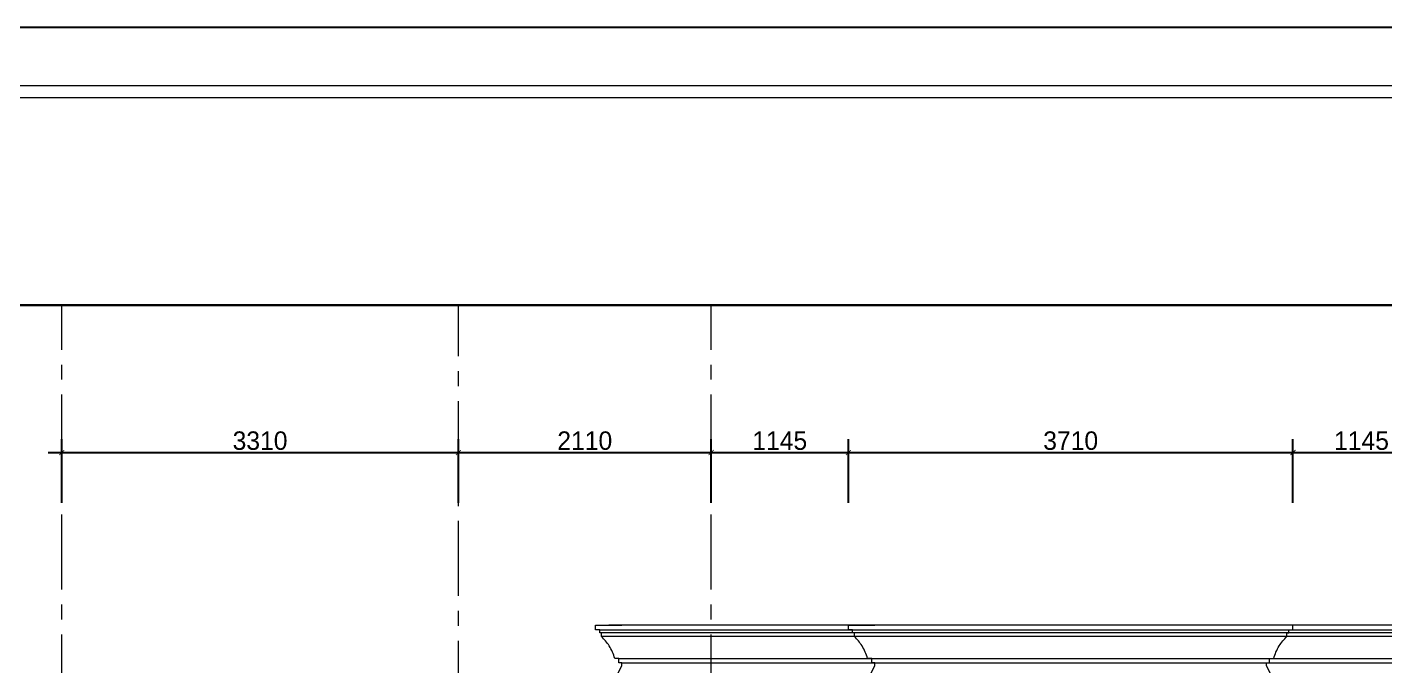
# Model space of a CAD drawing. Header units: millimetres. Extents: x 1832547 to 2001569, y -558009 to -417808.
# Drawn here: x 1943256 to 1954587, y -517394 to -512066 of the extents above; entities that cross this region are included whole.
import ezdxf

# ---------------------------------------------------------------- set-up
doc = ezdxf.new("R2010")
doc.units = ezdxf.units.MM
doc.header["$MEASUREMENT"] = 0
doc.linetypes.add('CENTER', pattern=[2, 1.25, -0.25, 0.25, -0.25])
doc.layers.get('0').update_dxf_attribs({"linetype": 'CONTINUOUS'})
doc.layers.get('DEFPOINTS').update_dxf_attribs({"linetype": 'CONTINUOUS'})
for name, color, linetype, lineweight in [('CA. TUONG', 30, 'CONTINUOUS', 30), ('CA.dim 08', 8, 'CONTINUOUS', 13), ('CA.manh 08', 8, 'CONTINUOUS', 9), ('CA.thay 145', 145, 'CONTINUOUS', 18), ('CA.tim 67', 67, 'CENTER', 9)]:
    doc.layers.add(name, color=color, linetype=linetype, lineweight=lineweight)
doc.styles.get("Standard").update_dxf_attribs({"font": 'roman.shx'})
doc.dimstyles.new('CA 70', dxfattribs={"dimscale": 0.7, "dimtxt": 220, "dimasz": 60, "dimexe": 160, "dimexo": 0, "dimgap": 30, "dimtad": 1, "dimdec": 0, "dimrnd": 5, "dimzin": 0, "dimdsep": 46, "dimtxsty": 'Standard', "dimblk": 'ARCHTICK', "dimcen": 0.09, "dimdle": 160, "dimclrd": 256, "dimclre": 256, "dimclrt": 255, "dimadec": 0, "dimazin": 0, "dimtfac": 1, "dimtdec": 0, "dimtix": 1, "dimtmove": 2, "dimatfit": 3, "dimldrblk": 'DOT', "dimfxl": 600, "dimfxlon": 1, "dimtolj": 1, "dimtzin": 0, "dimarcsym": 0})

# ---------------------------------------------------------------- blocks, each defined once
blk = doc.blocks.new('A$C2d76a15f')
at = {"color": 4, "linetype": 'Continuous', "lineweight": 18}
blk.add_line((27498, 19313), (1212, 19313), dxfattribs=at)
blk.add_line((27405, 19220), (1306, 19220))
at = {"layer": 'DEFPOINTS', "ltscale": 600}
blk.add_line((0, 19765), (27951, 19765), dxfattribs=at)
blk = doc.blocks.new('_ArchTick')
at = {"color": 1, "linetype": 'ByBlock', "const_width": 0.15}
blk.add_lwpolyline([(-0.5, -0.5), (0.5, 0.5)], dxfattribs=at)
blk = doc.blocks.new('*D611')
at = {"layer": 'CA.dim 08', "lineweight": -2, "transparency": 16777216}
for p, q in [((1943545, -516034), (1943545, -515502)), ((1946855, -516034), (1946855, -515502)), ((1943433, -515614), (1946967, -515614))]:
    blk.add_line(p, q, dxfattribs=at)
at = {"layer": 'DEFPOINTS', "color": 0, "transparency": 16777216}
for p in [(1946855, -515614), (1943545, -516560), (1946855, -516560)]:
    blk.add_point(p, dxfattribs=at)
at = {"layer": 'CA.dim 08', "lineweight": -2, "transparency": 16777216, "xscale": 42, "yscale": 42, "zscale": 42, "rotation": 180}
blk.add_blockref('_ArchTick', (1943545, -515614), dxfattribs=at)
at = {"layer": 'CA.dim 08', "lineweight": -2, "transparency": 16777216, "xscale": 42, "yscale": 42, "zscale": 42}
blk.add_blockref('_ArchTick', (1946855, -515614), dxfattribs=at)
at = {"layer": 'CA.dim 08', "color": 255, "transparency": 16777216, "insert": (1945200, -515516), "char_height": 154, "attachment_point": 5}
blk.add_mtext('\\A1;3310', dxfattribs=at)
blk = doc.blocks.new('_DOT')
at = {"color": 1, "linetype": 'ByBlock'}
blk.add_line((-0.5, 0), (-1, 0), dxfattribs=at)
at = {"color": 1, "linetype": 'ByBlock', "const_width": 0.5}
blk.add_lwpolyline([(-0.25, 0, 1), (0.25, 0, 1)], format="xyb", close=True, dxfattribs=at)
blk = doc.blocks.new('*D612')
at = {"layer": 'CA.dim 08', "lineweight": -2, "transparency": 16777216}
for p, q in [((1946855, -516034), (1946855, -515502)), ((1948965, -516034), (1948965, -515502)), ((1946743, -515614), (1949077, -515614))]:
    blk.add_line(p, q, dxfattribs=at)
at = {"layer": 'DEFPOINTS', "color": 0, "transparency": 16777216}
for p in [(1948965, -515614), (1948965, -516217), (1946855, -516560)]:
    blk.add_point(p, dxfattribs=at)
at = {"layer": 'CA.dim 08', "lineweight": -2, "transparency": 16777216, "xscale": 42, "yscale": 42, "zscale": 42, "rotation": 180}
blk.add_blockref('_ArchTick', (1946855, -515614), dxfattribs=at)
at = {"layer": 'CA.dim 08', "lineweight": -2, "transparency": 16777216, "xscale": 42, "yscale": 42, "zscale": 42}
blk.add_blockref('_ArchTick', (1948965, -515614), dxfattribs=at)
at = {"layer": 'CA.dim 08', "color": 255, "transparency": 16777216, "insert": (1947910, -515516), "char_height": 154, "attachment_point": 5}
blk.add_mtext('\\A1;2110', dxfattribs=at)
blk = doc.blocks.new('*D613')
at = {"layer": 'CA.dim 08', "lineweight": -2, "transparency": 16777216}
for p, q in [((1948965, -516034), (1948965, -515502)), ((1950110, -516034), (1950110, -515502)), ((1948853, -515614), (1950222, -515614))]:
    blk.add_line(p, q, dxfattribs=at)
at = {"layer": 'DEFPOINTS', "color": 0, "transparency": 16777216}
for p in [(1950110, -515614), (1948965, -516217), (1950110, -517054)]:
    blk.add_point(p, dxfattribs=at)
at = {"layer": 'CA.dim 08', "lineweight": -2, "transparency": 16777216, "xscale": 42, "yscale": 42, "zscale": 42, "rotation": 180}
blk.add_blockref('_ArchTick', (1948965, -515614), dxfattribs=at)
at = {"layer": 'CA.dim 08', "lineweight": -2, "transparency": 16777216, "xscale": 42, "yscale": 42, "zscale": 42}
blk.add_blockref('_ArchTick', (1950110, -515614), dxfattribs=at)
at = {"layer": 'CA.dim 08', "color": 255, "transparency": 16777216, "insert": (1949537, -515516), "char_height": 154, "attachment_point": 5}
blk.add_mtext('\\A1;1145', dxfattribs=at)
blk = doc.blocks.new('*D614')
at = {"layer": 'CA.dim 08', "lineweight": -2, "transparency": 16777216}
for p, q in [((1950110, -516034), (1950110, -515502)), ((1953820, -516034), (1953820, -515502)), ((1949998, -515614), (1953932, -515614))]:
    blk.add_line(p, q, dxfattribs=at)
at = {"layer": 'DEFPOINTS', "color": 0, "transparency": 16777216}
for p in [(1953820, -515614), (1950110, -517054), (1953820, -517054)]:
    blk.add_point(p, dxfattribs=at)
at = {"layer": 'CA.dim 08', "lineweight": -2, "transparency": 16777216, "xscale": 42, "yscale": 42, "zscale": 42, "rotation": 180}
blk.add_blockref('_ArchTick', (1950110, -515614), dxfattribs=at)
at = {"layer": 'CA.dim 08', "lineweight": -2, "transparency": 16777216, "xscale": 42, "yscale": 42, "zscale": 42}
blk.add_blockref('_ArchTick', (1953820, -515614), dxfattribs=at)
at = {"layer": 'CA.dim 08', "color": 255, "transparency": 16777216, "insert": (1951965, -515516), "char_height": 154, "attachment_point": 5}
blk.add_mtext('\\A1;3710', dxfattribs=at)
blk = doc.blocks.new('*D615')
at = {"layer": 'CA.dim 08', "lineweight": -2, "transparency": 16777216}
for p, q in [((1953820, -516034), (1953820, -515502)), ((1954965, -516034), (1954965, -515502)), ((1953708, -515614), (1955077, -515614))]:
    blk.add_line(p, q, dxfattribs=at)
at = {"layer": 'DEFPOINTS', "color": 0, "transparency": 16777216}
for p in [(1954965, -515614), (1954965, -516496), (1953820, -517054)]:
    blk.add_point(p, dxfattribs=at)
at = {"layer": 'CA.dim 08', "lineweight": -2, "transparency": 16777216, "xscale": 42, "yscale": 42, "zscale": 42, "rotation": 180}
blk.add_blockref('_ArchTick', (1953820, -515614), dxfattribs=at)
at = {"layer": 'CA.dim 08', "lineweight": -2, "transparency": 16777216, "xscale": 42, "yscale": 42, "zscale": 42}
blk.add_blockref('_ArchTick', (1954965, -515614), dxfattribs=at)
at = {"layer": 'CA.dim 08', "color": 255, "transparency": 16777216, "insert": (1954392, -515516), "char_height": 154, "attachment_point": 5}
blk.add_mtext('\\A1;1145', dxfattribs=at)

msp = doc.modelspace()

# ---------------------------------------------------------------- linework, layer by layer
at = {"layer": 'CA. TUONG'}
msp.add_lwpolyline([(1963646, -514383.7), (1938356.7, -514383.7)], dxfattribs=at)
at = {"layer": 'CA.manh 08'}
for points in [[(1948034.9, -517093.6), (1958079.8, -517093.6)], [(1958029.7, -517118.6), (1948049.9, -517118.6)], [(1948219.7, -517368.6), (1957859.9, -517368.6)]]:
    msp.add_lwpolyline(points, dxfattribs=at)
at = {"layer": 'CA.thay 145'}
for p, q in [((1947999.9, -517053.6), (1948219.7, -517053.6)), ((1950109.8, -517053.6), (1950329.7, -517053.6)), ((1953819.8, -517053.6), (1953599.9, -517053.6))]:
    msp.add_line(p, q, dxfattribs=at)
for points in [[(1948219.7, -517393.6), (1948219.7, -517368.6), (1948194.7, -517368.6), (1948194.7, -517333.6), (1948159.7, -517333.6, 0.0785534), (1948114.2, -517226.9, 0.046867), (1948049.9, -517148.6), (1948049.9, -517118.6), (1948034.9, -517118.6), (1948034.9, -517093.6), (1947999.9, -517093.6), (1947999.9, -517053.6)], [(1950329.7, -517393.6), (1950329.7, -517368.6), (1950304.7, -517368.6), (1950304.7, -517333.6), (1950269.7, -517333.6, 0.0785534), (1950224.2, -517226.9, 0.046867), (1950159.9, -517148.6), (1950159.9, -517118.6), (1950144.9, -517118.6), (1950144.9, -517093.6), (1950109.8, -517093.6), (1950109.8, -517053.6)], [(1953599.9, -517393.6), (1953599.9, -517368.6), (1953624.9, -517368.6), (1953624.9, -517333.6), (1953659.9, -517333.6, -0.0785534), (1953705.4, -517226.9, -0.046867), (1953769.7, -517148.6), (1953769.7, -517118.6), (1953784.7, -517118.6), (1953784.7, -517093.6), (1953819.8, -517093.6), (1953819.8, -517053.6)]]:
    msp.add_lwpolyline(points, format="xyb", dxfattribs=at)
for points in [[(1957859.9, -517053.6), (1948109.8, -517053.6)], [(1958029.7, -517148.6), (1948049.9, -517148.6)], [(1948194.7, -517333.6), (1957884.9, -517333.6)], [(1946854.7, -520043.6), (1948219.7, -517393.6)], [(1948964.7, -520043.6), (1950329.7, -517393.6)], [(1954964.9, -520043.6), (1953599.9, -517393.6)]]:
    msp.add_lwpolyline(points, dxfattribs=at)
at = {"layer": 'CA.tim 67', "ltscale": 500}
for p, q in [((1943545.4, -530756.3), (1943545.4, -514383.7)), ((1946854.7, -530810.3), (1946854.7, -514383.7)), ((1948964.7, -530756.3), (1948964.7, -514383.7))]:
    msp.add_line(p, q, dxfattribs=at)

# ---------------------------------------------------------------- block references
at = {"layer": 'CA.thay 145', "xscale": 1.082069156961423, "yscale": 1.082069156961423, "zscale": 1.082069156961423}
msp.add_blockref('A$C2d76a15f', (1936872, -533453.1), dxfattribs=at)

# ---------------------------------------------------------------- dimensions: what is measured, and where the dimension line sits
at = {"layer": 'CA.dim 08'}
for base, p1, p2, picture, middle in [((1946854.7, -515613.8), (1943545.4, -516560), (1946854.7, -516560), '*D611', (1945200.1, -515515.8)), ((1948964.7, -515613.8), (1946854.7, -516560), (1948964.7, -516217.4), '*D612', (1947909.7, -515515.8)), ((1950109.8, -515613.8), (1948964.7, -516217.4), (1950109.8, -517053.6), '*D613', (1949537.3, -515515.8)), ((1953819.8, -515613.8), (1950109.8, -517053.6), (1953819.8, -517053.6), '*D614', (1951964.8, -515515.8)), ((1954964.9, -515613.8), (1953819.8, -517053.6), (1954964.9, -516496.3), '*D615', (1954392.3, -515515.8))]:
    dim = msp.add_linear_dim(base=base, p1=p1, p2=p2, dimstyle='CA 70', dxfattribs=at)
    dim.commit()
    dim.dimension.update_dxf_attribs({"geometry": picture, "text_midpoint": middle})

doc.saveas('drawing.dxf')
